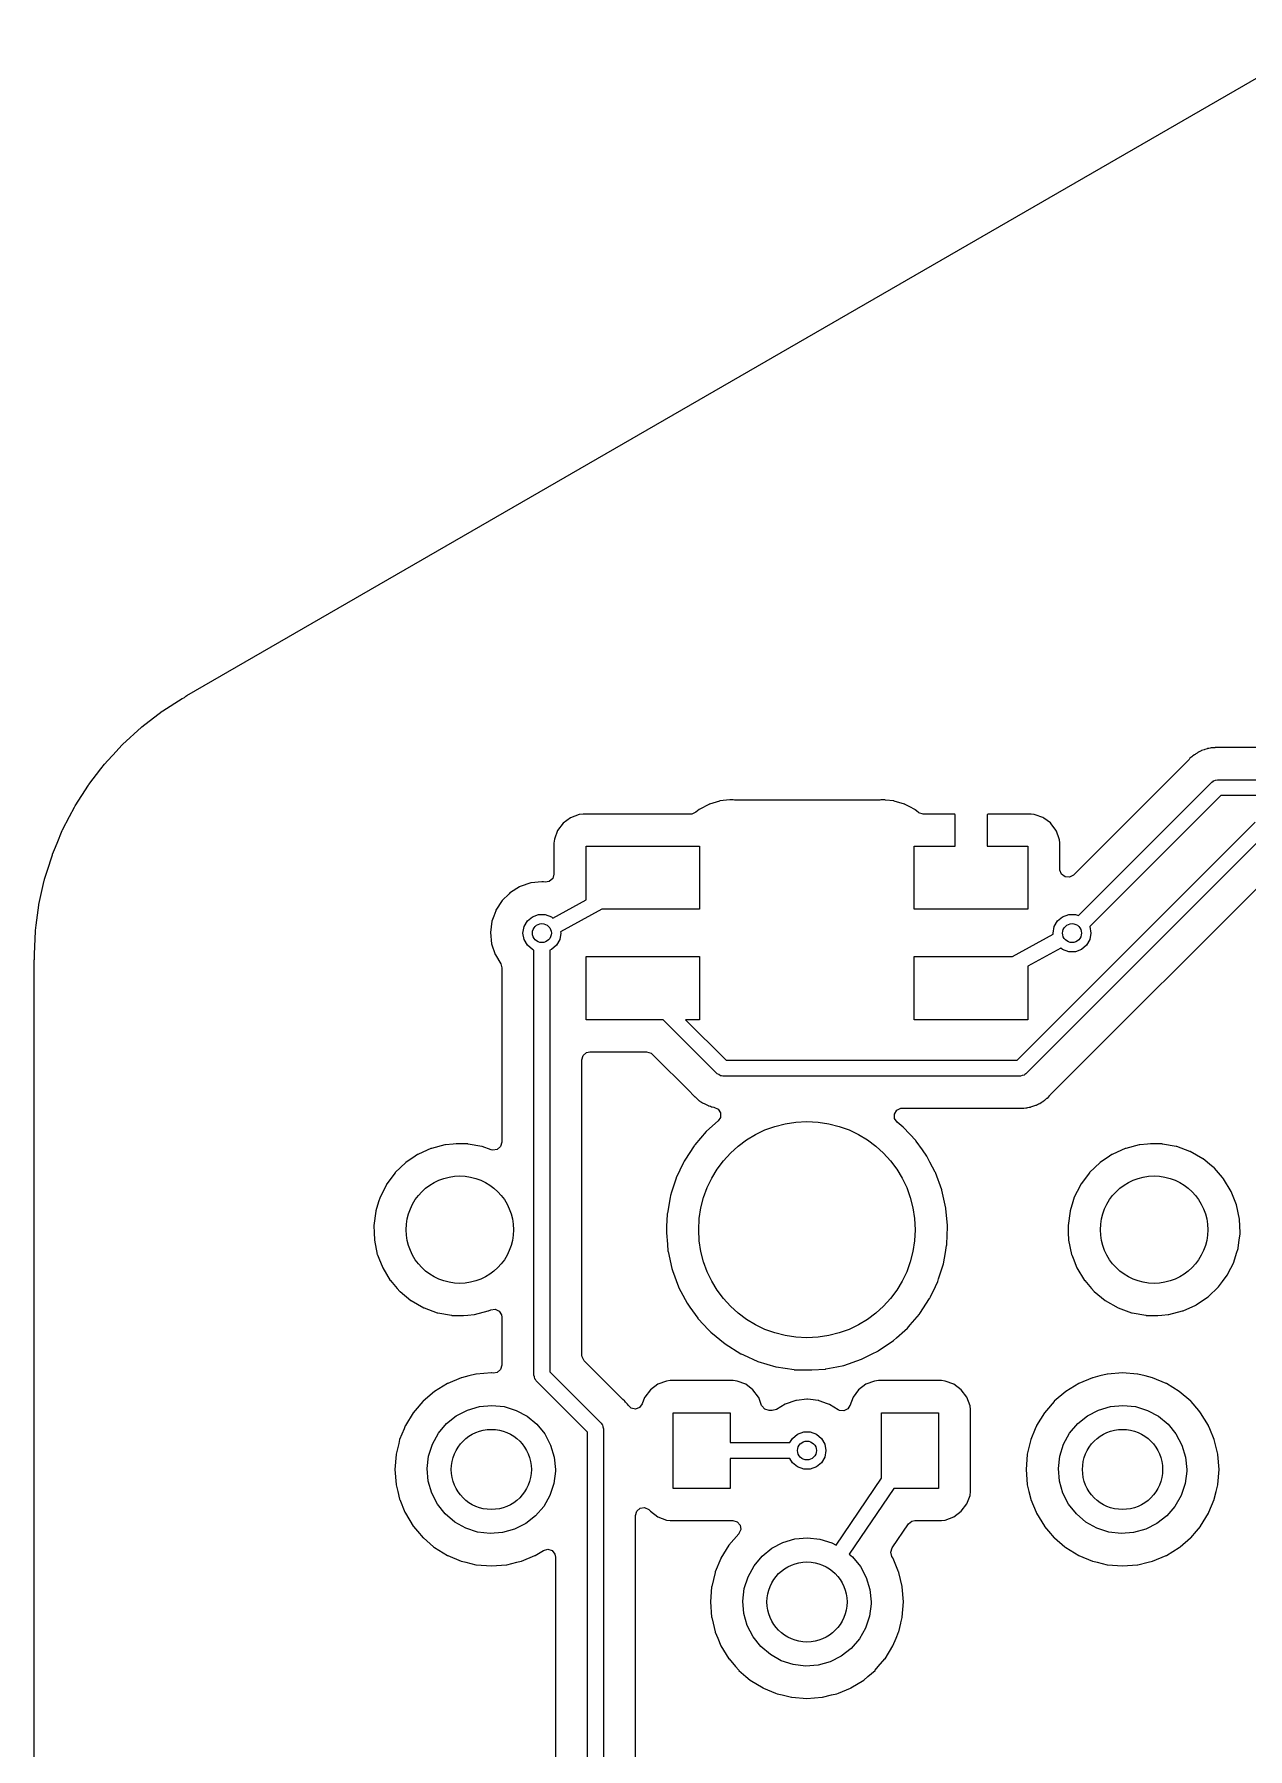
# Model space of a CAD drawing. Extents: x 144 to 253, y -181 to -52.
# Drawn here: x 143.51 to 162.73, y -79.37 to -52.2 of the extents above; entities that cross this region are included whole.
import ezdxf

# ---------------------------------------------------------------- set-up
doc = ezdxf.new("R2010")
doc.units = 0
doc.layers.add('BLACK', color=7, linetype='CONTINUOUS')

msp = doc.modelspace()

# ---------------------------------------------------------------- linework, layer by layer
at = {"layer": 'BLACK', "linetype": 'CONTINUOUS'}
for p, q in [((145.925, -62.6765), (164.076, -52.1966)), ((145.543, -62.9175), (145.852, -62.7206)), ((145.852, -62.7206), (145.875, -62.7094)), ((145.875, -62.7093), (145.886, -62.7049)), ((145.875, -62.7094), (145.875, -62.7093)), ((145.886, -62.7049), (145.911, -62.6855)), ((145.911, -62.6855), (145.925, -62.6765)), ((145.213, -63.17), (145.534, -62.9238)), ((145.534, -62.9238), (145.543, -62.9175)), ((144.907, -63.4503), (145.205, -63.1771)), ((145.205, -63.1771), (145.213, -63.17)), ((144.752, -63.6184), (144.899, -63.4581)), ((144.899, -63.4581), (144.907, -63.4503)), ((161.955, -63.5725), (161.947, -63.5754)), ((161.966, -63.568), (161.955, -63.5725)), ((161.955, -63.5725), (161.955, -63.5725)), ((161.984, -63.5593), (161.966, -63.568)), ((161.995, -63.553), (161.984, -63.5593)), ((162.001, -63.549), (161.995, -63.553)), ((161.995, -63.553), (161.995, -63.553)), ((162.044, -63.5366), (162.001, -63.549)), ((162.055, -63.5328), (162.044, -63.5366)), ((162.089, -63.5194), (162.055, -63.5328)), ((162.096, -63.5165), (162.089, -63.5194)), ((162.089, -63.5194), (162.089, -63.5194)), ((162.109, -63.5149), (162.096, -63.5165)), ((162.116, -63.514), (162.109, -63.5149)), ((162.136, -63.51), (162.116, -63.514)), ((162.137, -63.5095), (162.136, -63.51)), ((162.155, -63.5043), (162.137, -63.5095)), ((162.163, -63.5041), (162.155, -63.5043)), ((162.167, -63.5039), (162.163, -63.5041)), ((162.199, -63.5029), (162.167, -63.5039)), ((162.211, -63.502), (162.199, -63.5029)), ((162.215, -63.5015), (162.211, -63.502)), ((162.211, -63.502), (162.211, -63.502)), ((162.211, -63.502), (162.211, -63.502)), ((162.243, -63.5015), (162.215, -63.5015)), ((162.247, -63.5014), (162.243, -63.5015)), ((162.307, -63.4995), (162.247, -63.5014)), ((162.315, -63.4993), (162.307, -63.4995)), ((162.307, -63.4995), (162.307, -63.4995)), ((162.323, -63.501), (162.315, -63.4993)), ((162.334, -63.5015), (162.323, -63.501)), ((178.167, -63.5015), (162.334, -63.5015)), ((144.373, -64.0855), (144.564, -63.836)), ((144.564, -63.836), (144.619, -63.7647)), ((144.619, -63.7647), (144.626, -63.7563)), ((144.626, -63.7563), (144.67, -63.7079)), ((144.67, -63.7079), (144.752, -63.6184)), ((161.782, -63.7124), (159.973, -65.521)), ((161.79, -63.7036), (161.782, -63.7124)), ((161.803, -63.6876), (161.79, -63.7036)), ((161.818, -63.6695), (161.803, -63.6876)), ((161.834, -63.6576), (161.818, -63.6695)), ((161.849, -63.6448), (161.834, -63.6576)), ((161.864, -63.6305), (161.849, -63.6448)), ((161.89, -63.6146), (161.864, -63.6305)), ((161.902, -63.6079), (161.89, -63.6146)), ((161.912, -63.6014), (161.902, -63.6079)), ((161.93, -63.5881), (161.912, -63.6014)), ((161.947, -63.5754), (161.93, -63.5881)), ((144.158, -64.4214), (144.366, -64.0945)), ((144.366, -64.0945), (144.373, -64.0855)), ((160.051, -66.1623), (162.167, -64.0466)), ((162.167, -64.0466), (162.184, -64.0333)), ((162.184, -64.0333), (162.187, -64.0298)), ((162.187, -64.0298), (162.19, -64.029)), ((162.19, -64.029), (162.195, -64.0251)), ((162.195, -64.0251), (162.225, -64.0187)), ((162.225, -64.0187), (162.255, -64.01)), ((162.255, -64.01), (178.203, -64.01)), ((154.366, -64.3469), (154.207, -64.3953)), ((154.372, -64.3451), (154.366, -64.3469)), ((154.366, -64.3469), (154.366, -64.3469)), ((154.529, -64.3297), (154.372, -64.3451)), ((154.534, -64.329), (154.529, -64.3297)), ((154.55, -64.3268), (154.534, -64.329)), ((154.555, -64.3268), (154.55, -64.3268)), ((154.556, -64.3269), (154.555, -64.3268)), ((154.555, -64.3268), (154.555, -64.3268)), ((154.563, -64.3269), (154.556, -64.3269)), ((154.579, -64.3297), (154.563, -64.3269)), ((154.582, -64.3303), (154.579, -64.3297)), ((154.603, -64.332), (154.582, -64.3303)), ((156.905, -64.332), (154.603, -64.332)), ((156.922, -64.3307), (156.905, -64.332)), ((156.926, -64.3303), (156.922, -64.3307)), ((156.95, -64.3268), (156.926, -64.3303)), ((156.955, -64.3268), (156.95, -64.3268)), ((156.956, -64.3269), (156.955, -64.3268)), ((156.955, -64.3268), (156.955, -64.3268)), ((156.963, -64.3269), (156.956, -64.3269)), ((156.986, -64.3308), (156.963, -64.3269)), ((156.994, -64.332), (156.986, -64.3308)), ((157.128, -64.3451), (156.994, -64.332)), ((157.134, -64.3469), (157.128, -64.3451)), ((157.293, -64.3953), (157.134, -64.3469)), ((157.134, -64.3469), (157.134, -64.3469)), ((162.307, -64.26), (160.231, -66.3358)), ((178.151, -64.26), (162.307, -64.26)), ((143.957, -64.8039), (144.066, -64.5931)), ((144.066, -64.5931), (144.143, -64.4451)), ((144.143, -64.4451), (144.149, -64.4356)), ((144.149, -64.4356), (144.158, -64.4214)), ((152.003, -64.6118), (151.887, -64.6991)), ((152.14, -64.5606), (152.003, -64.6118)), ((152.202, -64.5539), (152.14, -64.5606)), ((153.91, -64.5539), (152.202, -64.5539)), ((153.924, -64.553), (153.91, -64.5539)), ((153.99, -64.5253), (153.924, -64.553)), ((154.043, -64.4814), (153.99, -64.5253)), ((154.055, -64.4749), (154.043, -64.4814)), ((154.195, -64.4), (154.055, -64.4749)), ((154.201, -64.3971), (154.195, -64.4)), ((154.195, -64.4), (154.195, -64.4)), ((154.207, -64.3953), (154.201, -64.3971)), ((154.207, -64.3953), (154.207, -64.3953)), ((157.299, -64.3971), (157.293, -64.3953)), ((157.293, -64.3953), (157.293, -64.3953)), ((157.305, -64.4), (157.299, -64.3971)), ((157.38, -64.4403), (157.305, -64.4)), ((157.305, -64.4), (157.305, -64.4)), ((157.457, -64.4814), (157.38, -64.4403)), ((157.462, -64.4853), (157.457, -64.4814)), ((157.511, -64.5258), (157.462, -64.4853)), ((157.523, -64.5344), (157.511, -64.5258)), ((157.591, -64.5544), (157.523, -64.5344)), ((158.082, -64.5544), (157.591, -64.5544)), ((158.09, -64.5561), (158.082, -64.5544)), ((158.092, -64.5573), (158.09, -64.5561)), ((158.096, -64.5725), (158.092, -64.5573)), ((158.096, -65.0624), (158.096, -64.5725)), ((158.606, -64.5603), (158.604, -64.5679)), ((158.604, -64.5679), (158.604, -65.0624)), ((158.607, -64.5589), (158.606, -64.5603)), ((158.622, -64.5544), (158.607, -64.5589)), ((159.295, -64.5544), (158.622, -64.5544)), ((159.301, -64.5548), (159.295, -64.5544)), ((159.352, -64.5603), (159.301, -64.5548)), ((159.368, -64.5639), (159.352, -64.5603)), ((159.488, -64.6091), (159.368, -64.5639)), ((159.504, -64.6176), (159.488, -64.6091)), ((159.606, -64.6941), (159.504, -64.6176)), ((143.868, -65.0175), (143.952, -64.8138)), ((143.952, -64.8138), (143.957, -64.8039)), ((151.799, -64.8157), (151.748, -64.9521)), ((151.887, -64.6991), (151.799, -64.8157)), ((159.08, -68.455), (162.853, -64.6816)), ((162.993, -64.895), (159.22, -68.6684)), ((159.618, -64.7067), (159.606, -64.6941)), ((159.695, -64.8087), (159.618, -64.7067)), ((159.703, -64.8243), (159.695, -64.8087)), ((159.748, -64.9448), (159.703, -64.8243)), ((143.711, -65.4587), (143.794, -65.1978)), ((143.794, -65.1978), (143.797, -65.1875)), ((143.797, -65.1875), (143.826, -65.117)), ((143.826, -65.117), (143.868, -65.0175)), ((151.748, -64.9521), (151.742, -65.0143)), ((151.742, -65.0143), (151.742, -65.5066)), ((152.25, -65.9135), (152.25, -65.0624)), ((152.25, -65.0624), (154.05, -65.0624)), ((154.05, -65.0624), (154.05, -66.0624)), ((157.45, -66.0624), (157.45, -65.0624)), ((157.45, -65.0624), (158.096, -65.0624)), ((158.604, -65.0624), (159.25, -65.0624)), ((159.25, -65.0624), (159.25, -66.0624)), ((159.752, -64.96), (159.748, -64.9448)), ((159.758, -65.0109), (159.752, -64.96)), ((159.758, -65.0177), (159.758, -65.0109)), ((159.758, -65.4319), (159.758, -65.0177)), ((143.672, -65.5835), (143.711, -65.4587)), ((159.605, -69.0026), (163.167, -65.4404)), ((159.758, -65.4409), (159.758, -65.4319)), ((159.783, -65.5074), (159.758, -65.4409)), ((143.582, -65.9879), (143.667, -65.6047)), ((143.667, -65.6047), (143.669, -65.5941)), ((143.669, -65.5941), (143.672, -65.5835)), ((151.198, -65.7075), (151.055, -65.7952)), ((151.204, -65.7038), (151.198, -65.7075)), ((151.375, -65.6454), (151.204, -65.7038)), ((151.382, -65.6446), (151.375, -65.6454)), ((151.549, -65.6271), (151.382, -65.6446)), ((151.382, -65.6446), (151.382, -65.6446)), ((151.556, -65.6264), (151.549, -65.6271)), ((151.549, -65.6271), (151.549, -65.6271)), ((151.578, -65.629), (151.556, -65.6264)), ((151.601, -65.6318), (151.578, -65.629)), ((151.668, -65.6213), (151.601, -65.6318)), ((151.721, -65.5748), (151.668, -65.6213)), ((151.742, -65.5066), (151.721, -65.5748)), ((159.84, -65.55), (159.783, -65.5074)), ((159.911, -65.555), (159.84, -65.55)), ((159.973, -65.521), (159.911, -65.555)), ((143.538, -66.3126), (143.58, -65.9998)), ((143.58, -65.9998), (143.582, -65.989)), ((143.582, -65.989), (143.582, -65.9879)), ((150.919, -65.9258), (150.821, -66.0782)), ((151.031, -65.8164), (150.919, -65.9258)), ((151.044, -65.8038), (151.031, -65.8164)), ((151.049, -65.7989), (151.044, -65.8038)), ((151.044, -65.8038), (151.044, -65.8038)), ((151.055, -65.7952), (151.049, -65.7989)), ((151.055, -65.7952), (151.055, -65.7952)), ((151.725, -66.2013), (152.25, -65.9135)), ((150.759, -66.2487), (150.736, -66.4286)), ((150.787, -66.1713), (150.759, -66.2487)), ((150.819, -66.0849), (150.787, -66.1713)), ((150.821, -66.0782), (150.819, -66.0849)), ((150.819, -66.0849), (150.819, -66.0849)), ((151.268, -66.3374), (151.32, -66.2472)), ((151.32, -66.2472), (151.4, -66.1802)), ((151.4, -66.1802), (151.498, -66.1446)), ((151.498, -66.1446), (151.602, -66.1446)), ((151.602, -66.1446), (151.7, -66.1802)), ((151.7, -66.1802), (151.725, -66.2013)), ((152.498, -66.0624), (151.846, -66.42)), ((154.05, -66.0624), (152.498, -66.0624)), ((159.25, -66.0624), (157.45, -66.0624)), ((159.668, -66.3374), (159.72, -66.2472)), ((159.72, -66.2472), (159.8, -66.1802)), ((159.8, -66.1802), (159.898, -66.1446)), ((159.898, -66.1446), (160.002, -66.1446)), ((160.002, -66.1446), (160.051, -66.1623)), ((143.51, -66.7746), (143.526, -66.4117)), ((143.526, -66.4117), (143.527, -66.4008)), ((143.527, -66.4008), (143.538, -66.3126)), ((150.736, -66.4286), (150.754, -66.6092)), ((151.25, -66.44), (151.268, -66.3374)), ((151.268, -66.5426), (151.25, -66.44)), ((151.32, -66.6328), (151.268, -66.5426)), ((151.832, -66.5426), (151.78, -66.6328)), ((151.85, -66.44), (151.832, -66.5426)), ((151.846, -66.42), (151.85, -66.44)), ((159.006, -66.8124), (159.653, -66.4593)), ((159.65, -66.44), (159.668, -66.3374)), ((159.653, -66.4593), (159.65, -66.44)), ((160.232, -66.5426), (160.18, -66.6328)), ((160.231, -66.3358), (160.232, -66.3374)), ((160.232, -66.3374), (160.25, -66.44)), ((160.25, -66.44), (160.232, -66.5426)), ((143.51, -66.7852), (143.51, -66.7746)), ((143.511, -66.8071), (143.51, -66.7852)), ((143.513, -66.8275), (143.511, -66.8071)), ((143.512, -66.8364), (143.513, -66.8275)), ((150.754, -66.6092), (150.811, -66.7813)), ((150.811, -66.7813), (150.815, -66.7873)), ((150.815, -66.7873), (150.815, -66.7873)), ((150.815, -66.7873), (150.898, -66.9247)), ((151.4, -66.6998), (151.32, -66.6328)), ((151.425, -66.7089), (151.4, -66.6998)), ((151.425, -73.445), (151.425, -66.7089)), ((151.7, -66.6998), (151.675, -66.7089)), ((151.675, -66.7089), (151.675, -73.3932)), ((151.78, -66.6328), (151.7, -66.6998)), ((152.25, -67.8124), (152.25, -66.8124)), ((152.25, -66.8124), (154.05, -66.8124)), ((154.05, -66.8124), (154.05, -67.8124)), ((157.45, -67.8124), (157.45, -66.8124)), ((157.45, -66.8124), (159.006, -66.8124)), ((159.774, -66.6782), (159.25, -66.964)), ((159.8, -66.6998), (159.774, -66.6782)), ((159.898, -66.7354), (159.8, -66.6998)), ((160.002, -66.7354), (159.898, -66.7354)), ((160.1, -66.6998), (160.002, -66.7354)), ((160.18, -66.6328), (160.1, -66.6998)), ((143.508, -66.8706), (143.51, -66.8512)), ((143.508, -112.657), (143.508, -66.8706)), ((143.51, -66.8512), (143.512, -66.8364)), ((143.512, -66.8364), (143.512, -66.8364)), ((150.898, -66.9247), (150.916, -66.99)), ((150.916, -66.99), (150.916, -69.7559)), ((159.25, -66.964), (159.25, -67.8124)), ((153.473, -67.8124), (152.25, -67.8124)), ((154.329, -68.6684), (153.473, -67.8124)), ((154.05, -67.8124), (153.827, -67.8124)), ((153.827, -67.8124), (154.469, -68.455)), ((159.25, -67.8124), (157.45, -67.8124)), ((152.183, -68.4469), (152.204, -68.3788)), ((152.183, -73.1304), (152.183, -68.4469)), ((152.204, -68.3788), (152.257, -68.3323)), ((152.257, -68.3323), (152.309, -68.3209)), ((152.309, -68.3209), (153.21, -68.3209)), ((153.21, -68.3209), (153.279, -68.3409)), ((153.279, -68.3409), (153.3, -68.3578)), ((153.3, -68.3578), (153.914, -68.9722)), ((154.469, -68.455), (159.08, -68.455)), ((154.356, -68.6831), (154.329, -68.6684)), ((154.382, -68.6999), (154.356, -68.6831)), ((154.389, -68.7008), (154.382, -68.6999)), ((154.391, -68.7021), (154.389, -68.7008)), ((154.396, -68.7018), (154.391, -68.7021)), ((154.418, -68.705), (154.396, -68.7018)), ((159.131, -68.705), (154.418, -68.705)), ((159.161, -68.6963), (159.131, -68.705)), ((159.191, -68.6899), (159.161, -68.6963)), ((159.196, -68.686), (159.191, -68.6899)), ((159.199, -68.6852), (159.196, -68.686)), ((159.202, -68.6817), (159.199, -68.6852)), ((159.22, -68.6684), (159.202, -68.6817)), ((153.914, -68.9722), (153.921, -68.9805)), ((153.921, -68.9805), (153.926, -68.987)), ((153.926, -68.987), (153.931, -68.9924)), ((153.931, -68.9924), (153.975, -69.0337)), ((159.597, -69.0114), (159.605, -69.0026)), ((153.975, -69.0337), (153.978, -69.0364)), ((153.978, -69.0364), (153.998, -69.0561)), ((153.998, -69.0561), (154.001, -69.0586)), ((154.001, -69.0586), (154.01, -69.0663)), ((154.01, -69.0663), (154.042, -69.0966)), ((154.042, -69.0966), (154.049, -69.1004)), ((154.049, -69.1004), (154.06, -69.1063)), ((154.06, -69.1063), (154.077, -69.1172)), ((154.077, -69.1172), (154.093, -69.1296)), ((154.093, -69.1296), (154.133, -69.1472)), ((154.133, -69.1472), (154.144, -69.1524)), ((154.144, -69.1524), (154.183, -69.1737)), ((154.183, -69.1737), (154.19, -69.1757)), ((154.19, -69.1757), (154.19, -69.1757)), ((154.19, -69.1757), (154.202, -69.1787)), ((154.202, -69.1787), (154.221, -69.1851)), ((154.221, -69.1851), (154.239, -69.1932)), ((154.239, -69.1932), (154.247, -69.1944)), ((154.247, -69.1944), (154.247, -69.1944)), ((154.247, -69.1944), (154.277, -69.1991)), ((154.277, -69.1991), (154.341, -69.2295)), ((154.341, -69.2295), (154.379, -69.2898)), ((157.137, -69.3072), (157.174, -69.2465)), ((157.174, -69.2465), (157.238, -69.2153)), ((157.238, -69.2153), (157.259, -69.2135)), ((157.259, -69.2135), (159.053, -69.2135)), ((159.053, -69.2135), (159.064, -69.214)), ((159.064, -69.214), (159.071, -69.2157)), ((159.071, -69.2157), (159.079, -69.2155)), ((159.079, -69.2155), (159.139, -69.2136)), ((159.079, -69.2155), (159.079, -69.2155)), ((159.139, -69.2136), (159.143, -69.2135)), ((159.143, -69.2135), (159.171, -69.2135)), ((159.171, -69.2135), (159.175, -69.213)), ((159.175, -69.213), (159.187, -69.2121)), ((159.175, -69.213), (159.175, -69.213)), ((159.187, -69.2121), (159.219, -69.211)), ((159.219, -69.211), (159.223, -69.2109)), ((159.223, -69.2109), (159.231, -69.2107)), ((159.231, -69.2107), (159.251, -69.205)), ((159.251, -69.205), (159.27, -69.201)), ((159.27, -69.201), (159.282, -69.1995)), ((159.282, -69.1995), (159.29, -69.1985)), ((159.282, -69.1995), (159.282, -69.1995)), ((159.29, -69.1985), (159.298, -69.1956)), ((159.298, -69.1956), (159.331, -69.1822)), ((159.298, -69.1956), (159.298, -69.1956)), ((159.331, -69.1822), (159.343, -69.1784)), ((159.343, -69.1784), (159.377, -69.1682)), ((159.377, -69.1682), (159.385, -69.166)), ((159.377, -69.1682), (159.377, -69.1682)), ((159.385, -69.166), (159.392, -69.162)), ((159.392, -69.162), (159.402, -69.1557)), ((159.392, -69.162), (159.392, -69.162)), ((159.402, -69.1557), (159.42, -69.147)), ((159.42, -69.147), (159.439, -69.1396)), ((159.439, -69.1396), (159.459, -69.1248)), ((159.459, -69.1248), (159.475, -69.1136)), ((159.475, -69.1136), (159.485, -69.107)), ((159.485, -69.107), (159.516, -69.0886)), ((159.516, -69.0886), (159.523, -69.0845)), ((159.516, -69.0886), (159.516, -69.0886)), ((159.523, -69.0845), (159.537, -69.0702)), ((159.537, -69.0702), (159.552, -69.0574)), ((159.552, -69.0574), (159.558, -69.0535)), ((159.558, -69.0535), (159.569, -69.0455)), ((159.569, -69.0455), (159.597, -69.0114)), ((154.341, -69.4175), (154.158, -69.5812)), ((154.378, -69.3608), (154.341, -69.4175)), ((154.379, -69.2898), (154.378, -69.3608)), ((157.139, -69.3782), (157.137, -69.3072)), ((157.179, -69.4369), (157.139, -69.3782)), ((157.275, -69.5159), (157.179, -69.4369)), ((157.278, -69.5189), (157.275, -69.5159)), ((157.474, -69.7288), (157.278, -69.5189)), ((150.015, -69.7965), (149.802, -69.8518)), ((150.02, -69.7952), (150.015, -69.7965)), ((150.015, -69.7965), (150.015, -69.7965)), ((150.025, -69.7947), (150.02, -69.7952)), ((150.144, -69.7847), (150.025, -69.7947)), ((150.025, -69.7947), (150.025, -69.7947)), ((150.192, -69.7806), (150.144, -69.7847)), ((150.354, -69.7806), (150.192, -69.7806)), ((150.356, -69.7807), (150.354, -69.7806)), ((150.361, -69.7809), (150.356, -69.7807)), ((150.356, -69.7807), (150.356, -69.7807)), ((150.378, -69.7817), (150.361, -69.7809)), ((150.382, -69.7825), (150.378, -69.7817)), ((150.6, -69.8218), (150.382, -69.7825)), ((150.382, -69.7825), (150.382, -69.7825)), ((150.605, -69.8228), (150.6, -69.8218)), ((150.6, -69.8218), (150.6, -69.8218)), ((150.748, -69.8744), (150.605, -69.8228)), ((150.916, -69.7559), (150.896, -69.8241)), ((153.964, -69.8089), (153.816, -70.0369)), ((153.966, -69.8054), (153.964, -69.8089)), ((153.964, -69.8089), (153.964, -69.8089)), ((153.974, -69.7965), (153.966, -69.8054)), ((154.155, -69.5843), (153.974, -69.7965)), ((154.158, -69.5812), (154.155, -69.5843)), ((154.155, -69.5843), (154.155, -69.5843)), ((157.477, -69.7319), (157.474, -69.7288)), ((157.474, -69.7288), (157.474, -69.7288)), ((157.479, -69.7353), (157.477, -69.7319)), ((157.578, -69.8744), (157.479, -69.7353)), ((157.479, -69.7353), (157.479, -69.7353)), ((161.015, -69.7965), (160.802, -69.8518)), ((161.02, -69.7952), (161.015, -69.7965)), ((161.015, -69.7965), (161.015, -69.7965)), ((161.025, -69.7947), (161.02, -69.7952)), ((161.144, -69.7847), (161.025, -69.7947)), ((161.025, -69.7947), (161.025, -69.7947)), ((161.192, -69.7806), (161.144, -69.7847)), ((161.354, -69.7806), (161.192, -69.7806)), ((161.356, -69.7807), (161.354, -69.7806)), ((161.361, -69.7809), (161.356, -69.7807)), ((161.356, -69.7807), (161.356, -69.7807)), ((161.378, -69.7817), (161.361, -69.7809)), ((161.382, -69.7825), (161.378, -69.7817)), ((161.6, -69.8218), (161.382, -69.7825)), ((161.382, -69.7825), (161.382, -69.7825)), ((161.605, -69.8228), (161.6, -69.8218)), ((161.6, -69.8218), (161.6, -69.8218)), ((161.61, -69.8246), (161.605, -69.8228)), ((149.395, -70.0767), (149.228, -70.236)), ((149.544, -69.9763), (149.395, -70.0767)), ((149.582, -69.9509), (149.544, -69.9763)), ((149.586, -69.9479), (149.582, -69.9509)), ((149.582, -69.9509), (149.582, -69.9509)), ((149.596, -69.9438), (149.586, -69.9479)), ((149.792, -69.8553), (149.596, -69.9438)), ((149.797, -69.8531), (149.792, -69.8553)), ((149.792, -69.8553), (149.792, -69.8553)), ((149.802, -69.8518), (149.797, -69.8531)), ((149.802, -69.8518), (149.802, -69.8518)), ((150.773, -69.8807), (150.748, -69.8744)), ((150.843, -69.8705), (150.773, -69.8807)), ((150.896, -69.8241), (150.843, -69.8705)), ((153.795, -70.0743), (153.678, -70.3198)), ((153.803, -70.0568), (153.795, -70.0743)), ((153.805, -70.0531), (153.803, -70.0568)), ((153.803, -70.0568), (153.803, -70.0568)), ((153.816, -70.0369), (153.805, -70.0531)), ((157.648, -69.9726), (157.578, -69.8744)), ((157.699, -70.0698), (157.648, -69.9726)), ((157.782, -70.2273), (157.699, -70.0698)), ((160.395, -70.0767), (160.228, -70.236)), ((160.544, -69.9763), (160.395, -70.0767)), ((160.582, -69.9509), (160.544, -69.9763)), ((160.586, -69.9479), (160.582, -69.9509)), ((160.582, -69.9509), (160.582, -69.9509)), ((160.596, -69.9438), (160.586, -69.9479)), ((160.792, -69.8553), (160.596, -69.9438)), ((160.797, -69.8531), (160.792, -69.8553)), ((160.792, -69.8553), (160.792, -69.8553)), ((160.802, -69.8518), (160.797, -69.8531)), ((160.802, -69.8518), (160.802, -69.8518)), ((161.817, -69.8997), (161.61, -69.8246)), ((161.61, -69.8246), (161.61, -69.8246)), ((161.822, -69.9015), (161.817, -69.8997)), ((161.817, -69.8997), (161.817, -69.8997)), ((162.023, -70.0156), (161.822, -69.9015)), ((162.027, -70.019), (162.023, -70.0156)), ((162.159, -70.1274), (162.027, -70.019)), ((162.027, -70.019), (162.027, -70.019)), ((149.225, -70.2403), (149.094, -70.4159)), ((149.228, -70.236), (149.225, -70.2403)), ((153.677, -70.3238), (153.605, -70.5475)), ((153.678, -70.3198), (153.677, -70.3238)), ((153.677, -70.3238), (153.677, -70.3238)), ((157.785, -70.2338), (157.782, -70.2273)), ((157.887, -70.5109), (157.785, -70.2338)), ((160.225, -70.2403), (160.094, -70.4159)), ((160.228, -70.236), (160.225, -70.2403)), ((162.201, -70.1619), (162.159, -70.1274)), ((162.205, -70.1659), (162.201, -70.1619)), ((162.333, -70.3135), (162.205, -70.1659)), ((162.205, -70.1659), (162.205, -70.1659)), ((162.352, -70.3362), (162.333, -70.3135)), ((162.472, -70.5334), (162.352, -70.3362)), ((148.986, -70.6267), (148.964, -70.6983)), ((149.033, -70.5334), (148.986, -70.6267)), ((149.088, -70.4258), (149.033, -70.5334)), ((149.09, -70.4211), (149.088, -70.4258)), ((149.094, -70.4159), (149.09, -70.4211)), ((153.583, -70.6318), (153.538, -70.8803)), ((153.588, -70.601), (153.583, -70.6318)), ((153.605, -70.5475), (153.588, -70.601)), ((157.888, -70.515), (157.887, -70.5109)), ((157.941, -70.7532), (157.888, -70.515)), ((157.888, -70.515), (157.888, -70.515)), ((159.986, -70.6267), (159.964, -70.6983)), ((160.033, -70.5334), (159.986, -70.6267)), ((160.088, -70.4258), (160.033, -70.5334)), ((160.09, -70.4211), (160.088, -70.4258)), ((160.094, -70.4159), (160.09, -70.4211)), ((162.557, -70.748), (162.472, -70.5334)), ((148.918, -70.847), (148.887, -71.0757)), ((148.919, -70.8419), (148.918, -70.847)), ((148.964, -70.6983), (148.919, -70.8419)), ((148.919, -70.8419), (148.919, -70.8419)), ((153.536, -70.8958), (153.527, -71.0891)), ((153.538, -70.8803), (153.536, -70.8916)), ((153.536, -70.8916), (153.536, -70.8958)), ((153.536, -70.8958), (153.536, -70.8958)), ((157.952, -70.7992), (157.941, -70.7532)), ((157.952, -70.8033), (157.952, -70.7992)), ((157.976, -71.0757), (157.952, -70.8033)), ((159.918, -70.847), (159.887, -71.0757)), ((159.919, -70.8419), (159.918, -70.847)), ((159.964, -70.6983), (159.919, -70.8419)), ((159.919, -70.8419), (159.919, -70.8419)), ((162.604, -70.9737), (162.557, -70.748)), ((148.887, -71.0757), (148.887, -71.0811)), ((148.887, -71.0811), (148.887, -71.0811)), ((148.887, -71.0811), (148.891, -71.1867)), ((153.527, -71.0891), (153.523, -71.1867)), ((157.965, -71.3676), (157.977, -71.0975)), ((157.977, -71.0933), (157.976, -71.0757)), ((157.977, -71.0975), (157.977, -71.0933)), ((157.977, -71.0975), (157.977, -71.0975)), ((159.887, -71.0757), (159.887, -71.0811)), ((159.887, -71.0811), (159.891, -71.1867)), ((159.887, -71.0811), (159.887, -71.0811)), ((162.604, -70.9791), (162.604, -70.9737)), ((162.612, -71.1825), (162.604, -70.9791)), ((148.891, -71.1867), (148.896, -71.3063)), ((148.896, -71.3063), (148.943, -71.532)), ((153.523, -71.1867), (153.523, -71.1908)), ((153.523, -71.1908), (153.523, -71.1908)), ((153.523, -71.1908), (153.538, -71.3676)), ((153.538, -71.3676), (153.548, -71.4808)), ((157.943, -71.5035), (157.963, -71.3925)), ((157.963, -71.3925), (157.964, -71.3884)), ((157.963, -71.3925), (157.963, -71.3925)), ((157.964, -71.3884), (157.965, -71.3676)), ((159.891, -71.1867), (159.896, -71.3063)), ((159.896, -71.3063), (159.943, -71.532)), ((162.557, -71.5149), (162.581, -71.4381)), ((162.581, -71.4381), (162.582, -71.433)), ((162.581, -71.4381), (162.581, -71.4381)), ((162.582, -71.433), (162.6, -71.3)), ((162.6, -71.3), (162.612, -71.2096)), ((162.613, -71.2043), (162.612, -71.1825)), ((162.612, -71.2095), (162.613, -71.2043)), ((162.612, -71.2096), (162.612, -71.2095)), ((148.943, -71.532), (148.945, -71.537)), ((148.945, -71.537), (148.945, -71.537)), ((148.945, -71.537), (148.967, -71.592)), ((148.967, -71.592), (149.028, -71.7466)), ((153.548, -71.4808), (153.549, -71.4849)), ((153.549, -71.4849), (153.549, -71.4849)), ((153.549, -71.4849), (153.61, -71.7569)), ((157.835, -71.9175), (157.911, -71.683)), ((157.911, -71.683), (157.912, -71.679)), ((157.911, -71.683), (157.911, -71.683)), ((157.912, -71.679), (157.943, -71.5035)), ((159.943, -71.532), (159.945, -71.537)), ((159.945, -71.537), (159.945, -71.537)), ((159.945, -71.537), (159.967, -71.592)), ((159.967, -71.592), (160.028, -71.7466)), ((162.464, -71.7512), (162.512, -71.658)), ((162.512, -71.658), (162.514, -71.6533)), ((162.512, -71.658), (162.512, -71.658)), ((162.514, -71.6533), (162.557, -71.5149)), ((149.028, -71.7466), (149.148, -71.9438)), ((149.148, -71.9438), (149.151, -71.9479)), ((149.151, -71.9479), (149.259, -72.0717)), ((153.61, -71.7569), (153.613, -71.769)), ((153.613, -71.769), (153.614, -71.773)), ((153.614, -71.773), (153.614, -71.773)), ((153.614, -71.773), (153.62, -71.7895)), ((153.62, -71.7895), (153.715, -72.0462)), ((157.784, -72.0397), (157.822, -71.9602)), ((157.822, -71.9602), (157.835, -71.9175)), ((160.028, -71.7466), (160.148, -71.9438)), ((160.148, -71.9438), (160.151, -71.9479)), ((160.151, -71.9479), (160.259, -72.0717)), ((162.272, -72.044), (162.334, -71.9602)), ((162.334, -71.9602), (162.406, -71.8632)), ((162.406, -71.8632), (162.41, -71.8589)), ((162.406, -71.8632), (162.406, -71.8632)), ((162.41, -71.8589), (162.464, -71.7512)), ((149.259, -72.0717), (149.299, -72.1181)), ((149.299, -72.1181), (149.303, -72.1215)), ((149.303, -72.1215), (149.473, -72.261)), ((149.473, -72.261), (149.473, -72.261)), ((149.473, -72.261), (149.477, -72.2644)), ((149.477, -72.2644), (149.678, -72.3785)), ((153.715, -72.0462), (153.717, -72.0499)), ((153.717, -72.0499), (153.717, -72.0499)), ((153.717, -72.0499), (153.753, -72.1181)), ((153.753, -72.1181), (153.852, -72.3074)), ((157.536, -72.4711), (157.693, -72.2304)), ((157.693, -72.2304), (157.695, -72.2269)), ((157.693, -72.2304), (157.693, -72.2304)), ((157.695, -72.2269), (157.705, -72.2062)), ((157.705, -72.2062), (157.784, -72.0397)), ((160.259, -72.0717), (160.299, -72.1181)), ((160.299, -72.1181), (160.303, -72.1215)), ((160.303, -72.1215), (160.473, -72.261)), ((160.473, -72.261), (160.473, -72.261)), ((160.473, -72.261), (160.477, -72.2644)), ((160.477, -72.2644), (160.678, -72.3785)), ((161.918, -72.3291), (162.033, -72.2518)), ((162.033, -72.2518), (162.105, -72.2033)), ((162.105, -72.2033), (162.272, -72.044)), ((149.678, -72.3785), (149.683, -72.3803)), ((149.683, -72.3803), (149.683, -72.3803)), ((149.683, -72.3803), (149.89, -72.4554)), ((149.89, -72.4554), (149.89, -72.4554)), ((149.89, -72.4554), (149.895, -72.4572)), ((149.895, -72.4572), (149.9, -72.4582)), ((149.9, -72.4582), (149.9, -72.4582)), ((149.9, -72.4582), (150.118, -72.4975)), ((150.118, -72.4975), (150.118, -72.4975)), ((150.118, -72.4975), (150.122, -72.4983)), ((150.122, -72.4983), (150.139, -72.4991)), ((150.139, -72.4991), (150.144, -72.4993)), ((150.144, -72.4993), (150.144, -72.4993)), ((150.144, -72.4993), (150.146, -72.4994)), ((150.146, -72.4994), (150.308, -72.4994)), ((150.308, -72.4994), (150.375, -72.4937)), ((150.375, -72.4937), (150.475, -72.4853)), ((150.475, -72.4853), (150.48, -72.4848)), ((150.475, -72.4853), (150.475, -72.4853)), ((150.48, -72.4848), (150.485, -72.4835)), ((150.485, -72.4835), (150.698, -72.4282)), ((150.485, -72.4835), (150.485, -72.4835)), ((150.698, -72.4282), (150.703, -72.4269)), ((150.698, -72.4282), (150.698, -72.4282)), ((150.703, -72.4269), (150.739, -72.4108)), ((150.739, -72.4108), (150.809, -72.4011)), ((150.809, -72.4011), (150.874, -72.4309)), ((150.874, -72.4309), (150.912, -72.4908)), ((150.912, -72.4908), (150.916, -72.5257)), ((150.916, -72.5257), (150.916, -73.2876)), ((153.852, -72.3074), (153.894, -72.3658)), ((153.894, -72.3658), (154.021, -72.5447)), ((157.385, -72.649), (157.531, -72.4778)), ((157.531, -72.4778), (157.534, -72.4746)), ((157.531, -72.4778), (157.531, -72.4778)), ((157.534, -72.4746), (157.536, -72.4711)), ((157.536, -72.4711), (157.536, -72.4711)), ((160.678, -72.3785), (160.683, -72.3803)), ((160.683, -72.3803), (160.683, -72.3803)), ((160.683, -72.3803), (160.89, -72.4554)), ((160.89, -72.4554), (160.89, -72.4554)), ((160.89, -72.4554), (160.895, -72.4572)), ((160.895, -72.4572), (160.9, -72.4582)), ((160.9, -72.4582), (160.9, -72.4582)), ((160.9, -72.4582), (161.118, -72.4975)), ((161.118, -72.4975), (161.118, -72.4975)), ((161.118, -72.4975), (161.122, -72.4983)), ((161.122, -72.4983), (161.139, -72.4991)), ((161.139, -72.4991), (161.144, -72.4993)), ((161.144, -72.4993), (161.144, -72.4993)), ((161.144, -72.4993), (161.146, -72.4994)), ((161.146, -72.4994), (161.308, -72.4994)), ((161.308, -72.4994), (161.375, -72.4937)), ((161.375, -72.4937), (161.475, -72.4853)), ((161.475, -72.4853), (161.48, -72.4848)), ((161.475, -72.4853), (161.475, -72.4853)), ((161.48, -72.4848), (161.485, -72.4835)), ((161.485, -72.4835), (161.698, -72.4282)), ((161.485, -72.4835), (161.485, -72.4835)), ((161.698, -72.4282), (161.703, -72.4269)), ((161.698, -72.4282), (161.698, -72.4282)), ((161.703, -72.4269), (161.708, -72.4247)), ((161.708, -72.4247), (161.909, -72.3343)), ((161.708, -72.4247), (161.708, -72.4247)), ((161.909, -72.3343), (161.914, -72.3321)), ((161.914, -72.3321), (161.918, -72.3291)), ((161.918, -72.3291), (161.918, -72.3291)), ((154.021, -72.5447), (154.021, -72.5447)), ((154.021, -72.5447), (154.023, -72.5481)), ((154.023, -72.5481), (154.026, -72.5512)), ((154.026, -72.5512), (154.026, -72.5512)), ((154.026, -72.5512), (154.189, -72.7256)), ((154.189, -72.7256), (154.225, -72.7641)), ((154.225, -72.7641), (154.453, -72.9516)), ((157.17, -72.8528), (157.3, -72.736)), ((157.3, -72.736), (157.342, -72.6988)), ((157.342, -72.6988), (157.385, -72.649)), ((154.453, -72.9516), (154.704, -73.1072)), ((156.783, -73.1089), (156.874, -73.0635)), ((156.874, -73.0635), (156.877, -73.0617)), ((156.874, -73.0635), (156.874, -73.0635)), ((156.877, -73.0617), (157.122, -72.8957)), ((157.122, -72.8957), (157.17, -72.8528)), ((150.896, -73.3557), (150.843, -73.4022)), ((150.916, -73.2876), (150.896, -73.3557)), ((152.186, -73.1572), (152.183, -73.1304)), ((152.22, -73.2195), (152.186, -73.1572)), ((152.823, -73.8217), (152.22, -73.2195)), ((154.704, -73.1072), (154.708, -73.1089)), ((154.708, -73.1089), (154.708, -73.1089)), ((154.708, -73.1089), (154.742, -73.1242)), ((154.742, -73.1242), (154.973, -73.2282)), ((154.973, -73.2282), (155.256, -73.3126)), ((155.256, -73.3126), (155.261, -73.3133)), ((155.261, -73.3133), (155.261, -73.3133)), ((155.261, -73.3133), (155.545, -73.3583)), ((155.825, -73.363), (156.045, -73.3484)), ((156.045, -73.3484), (156.049, -73.3476)), ((156.049, -73.3476), (156.222, -73.3126)), ((156.049, -73.3476), (156.049, -73.3476)), ((156.222, -73.3126), (156.334, -73.29)), ((156.334, -73.29), (156.613, -73.1939)), ((156.613, -73.1939), (156.783, -73.1089)), ((150.056, -73.5775), (149.851, -73.7028)), ((150.06, -73.5756), (150.056, -73.5775)), ((150.273, -73.4875), (150.06, -73.5756)), ((150.06, -73.5756), (150.06, -73.5756)), ((150.277, -73.4856), (150.273, -73.4875)), ((150.273, -73.4875), (150.273, -73.4875)), ((150.392, -73.4581), (150.277, -73.4856)), ((150.506, -73.4308), (150.392, -73.4581)), ((150.511, -73.4296), (150.506, -73.4308)), ((150.506, -73.4308), (150.506, -73.4308)), ((150.75, -73.4108), (150.511, -73.4296)), ((150.755, -73.4112), (150.75, -73.4108)), ((150.781, -73.4132), (150.755, -73.4112)), ((150.755, -73.4112), (150.755, -73.4112)), ((150.843, -73.4022), (150.781, -73.4132)), ((151.434, -73.4745), (151.425, -73.445)), ((151.44, -73.5046), (151.434, -73.4745)), ((151.444, -73.5098), (151.44, -73.5046)), ((151.445, -73.5125), (151.444, -73.5098)), ((151.448, -73.5156), (151.445, -73.5125)), ((151.462, -73.5334), (151.448, -73.5156)), ((152.275, -74.3468), (151.462, -73.5334)), ((151.675, -73.3932), (152.488, -74.2066)), ((153.385, -73.5896), (153.269, -73.6769)), ((153.522, -73.5384), (153.385, -73.5896)), ((153.584, -73.5317), (153.522, -73.5384)), ((154.58, -73.5317), (153.584, -73.5317)), ((154.642, -73.5384), (154.58, -73.5317)), ((154.779, -73.5896), (154.642, -73.5384)), ((154.895, -73.6769), (154.779, -73.5896)), ((155.545, -73.3583), (155.545, -73.3583)), ((155.545, -73.3583), (155.548, -73.3588)), ((155.548, -73.3588), (155.573, -73.3599)), ((155.573, -73.3599), (155.639, -73.3629)), ((155.639, -73.3629), (155.639, -73.3629)), ((155.639, -73.3629), (155.64, -73.363)), ((155.64, -73.363), (155.825, -73.363)), ((156.685, -73.5896), (156.569, -73.6769)), ((156.822, -73.5384), (156.685, -73.5896)), ((156.884, -73.5317), (156.822, -73.5384)), ((157.88, -73.5317), (156.884, -73.5317)), ((157.942, -73.5384), (157.88, -73.5317)), ((158.079, -73.5896), (157.942, -73.5384)), ((158.195, -73.6769), (158.079, -73.5896)), ((160.056, -73.5775), (159.851, -73.7028)), ((160.06, -73.5756), (160.056, -73.5775)), ((160.273, -73.4875), (160.06, -73.5756)), ((160.06, -73.5756), (160.06, -73.5756)), ((160.277, -73.4856), (160.273, -73.4875)), ((160.273, -73.4875), (160.273, -73.4875)), ((160.392, -73.4581), (160.277, -73.4856)), ((160.506, -73.4308), (160.392, -73.4581)), ((160.511, -73.4296), (160.506, -73.4308)), ((160.506, -73.4308), (160.506, -73.4308)), ((160.75, -73.4108), (160.511, -73.4296)), ((160.989, -73.4296), (160.75, -73.4108)), ((160.994, -73.4308), (160.989, -73.4296)), ((161.108, -73.4581), (160.994, -73.4308)), ((160.994, -73.4308), (160.994, -73.4308)), ((161.223, -73.4856), (161.108, -73.4581)), ((161.227, -73.4875), (161.223, -73.4856)), ((161.44, -73.5756), (161.227, -73.4875)), ((161.227, -73.4875), (161.227, -73.4875)), ((161.444, -73.5775), (161.44, -73.5756)), ((161.44, -73.5756), (161.44, -73.5756)), ((161.649, -73.7028), (161.444, -73.5775)), ((149.665, -73.8624), (149.543, -74.0059)), ((149.669, -73.8587), (149.665, -73.8624)), ((149.851, -73.7028), (149.669, -73.8587)), ((152.831, -73.8297), (152.823, -73.8217)), ((152.859, -73.8528), (152.831, -73.8297)), ((152.865, -73.8579), (152.859, -73.8528)), ((152.859, -73.8528), (152.859, -73.8528)), ((152.875, -73.8715), (152.865, -73.8579)), ((152.877, -73.8743), (152.875, -73.8715)), ((152.89, -73.8893), (152.877, -73.8743)), ((152.905, -73.9036), (152.89, -73.8893)), ((153.178, -73.8019), (153.141, -73.901)), ((153.181, -73.7935), (153.178, -73.8019)), ((153.269, -73.6769), (153.181, -73.7935)), ((154.983, -73.7935), (154.895, -73.6769)), ((154.986, -73.8019), (154.983, -73.7935)), ((155.032, -73.9249), (154.986, -73.8019)), ((155.575, -73.8454), (155.404, -73.9038)), ((155.582, -73.8446), (155.575, -73.8454)), ((155.749, -73.8271), (155.582, -73.8446)), ((155.582, -73.8446), (155.582, -73.8446)), ((155.756, -73.8264), (155.749, -73.8271)), ((155.749, -73.8271), (155.749, -73.8271)), ((155.806, -73.8324), (155.756, -73.8264)), ((155.929, -73.847), (155.806, -73.8324)), ((155.936, -73.8479), (155.929, -73.847)), ((155.929, -73.847), (155.929, -73.847)), ((155.942, -73.8502), (155.936, -73.8479)), ((156.077, -73.898), (155.942, -73.8502)), ((155.942, -73.8502), (155.942, -73.8502)), ((156.107, -73.9087), (156.077, -73.898)), ((156.481, -73.7935), (156.43, -73.9299)), ((156.569, -73.6769), (156.481, -73.7935)), ((158.283, -73.7935), (158.195, -73.6769)), ((158.334, -73.9299), (158.283, -73.7935)), ((159.665, -73.8624), (159.543, -74.0059)), ((159.669, -73.8587), (159.665, -73.8624)), ((159.851, -73.7028), (159.669, -73.8587)), ((161.831, -73.8587), (161.649, -73.7028)), ((161.835, -73.8624), (161.831, -73.8587)), ((161.957, -74.0059), (161.835, -73.8624)), ((149.513, -74.0412), (149.387, -74.2458)), ((149.543, -74.0059), (149.513, -74.0412)), ((150.039, -74.2141), (150.194, -74.0898)), ((150.194, -74.0898), (150.369, -73.998)), ((150.369, -73.998), (150.56, -73.942)), ((150.56, -73.942), (150.757, -73.924)), ((150.757, -73.924), (150.954, -73.9448)), ((150.954, -73.9448), (151.144, -74.0034)), ((151.144, -74.0034), (151.318, -74.0977)), ((151.318, -74.0977), (151.471, -74.2241)), ((152.915, -73.9209), (152.905, -73.9036)), ((152.963, -73.9673), (152.915, -73.9209)), ((153.032, -73.9825), (152.963, -73.9673)), ((153.099, -73.9578), (153.032, -73.9825)), ((153.141, -73.901), (153.099, -73.9578)), ((153.632, -75.2402), (153.632, -74.0402)), ((153.632, -74.0402), (154.532, -74.0402)), ((154.532, -74.0402), (154.532, -74.5152)), ((155.035, -73.933), (155.032, -73.9249)), ((155.082, -73.9867), (155.035, -73.933)), ((155.15, -74.0067), (155.082, -73.9867)), ((155.201, -74.0067), (155.15, -74.0067)), ((155.267, -73.988), (155.201, -74.0067)), ((155.404, -73.9038), (155.267, -73.988)), ((156.244, -73.9959), (156.107, -73.9087)), ((156.265, -74.0067), (156.244, -73.9959)), ((156.336, -74.0131), (156.265, -74.0067)), ((156.399, -73.9803), (156.336, -74.0131)), ((156.428, -73.929), (156.399, -73.9803)), ((156.43, -73.9299), (156.428, -73.929)), ((156.932, -75.0796), (156.932, -74.0402)), ((156.932, -74.0402), (157.832, -74.0402)), ((157.832, -74.0402), (157.832, -75.2402)), ((158.341, -73.992), (158.334, -73.9299)), ((158.341, -75.2883), (158.341, -73.992)), ((159.513, -74.0412), (159.387, -74.2458)), ((159.543, -74.0059), (159.513, -74.0412)), ((160.039, -74.2141), (160.194, -74.0898)), ((160.194, -74.0898), (160.369, -73.998)), ((160.369, -73.998), (160.56, -73.942)), ((160.56, -73.942), (160.757, -73.924)), ((160.757, -73.924), (160.954, -73.9448)), ((160.954, -73.9448), (161.144, -74.0034)), ((161.144, -74.0034), (161.318, -74.0977)), ((161.318, -74.0977), (161.471, -74.2241)), ((161.987, -74.0412), (161.957, -74.0059)), ((162.113, -74.2458), (161.987, -74.0412)), ((149.367, -74.2957), (149.296, -74.4674)), ((149.386, -74.2503), (149.367, -74.2957)), ((149.387, -74.2458), (149.386, -74.2503)), ((149.386, -74.2503), (149.386, -74.2503)), ((149.816, -74.5398), (149.912, -74.366)), ((149.912, -74.366), (150.039, -74.2141)), ((151.471, -74.2241), (151.596, -74.3778)), ((151.596, -74.3778), (151.689, -74.5528)), ((152.275, -81.28), (152.275, -74.3468)), ((152.488, -74.2066), (152.502, -74.2244)), ((152.502, -74.2244), (152.505, -74.2275)), ((152.505, -74.2275), (152.506, -74.2302)), ((152.506, -74.2302), (152.51, -74.2354)), ((152.51, -74.2354), (152.516, -74.2655)), ((152.516, -74.2655), (152.525, -74.295)), ((152.525, -74.295), (152.525, -81.2282)), ((155.52, -74.4472), (155.6, -74.3802)), ((155.6, -74.3802), (155.698, -74.3446)), ((155.698, -74.3446), (155.802, -74.3446)), ((155.802, -74.3446), (155.9, -74.3802)), ((155.9, -74.3802), (155.98, -74.4472)), ((159.367, -74.2957), (159.296, -74.4674)), ((159.386, -74.2503), (159.367, -74.2957)), ((159.387, -74.2458), (159.386, -74.2503)), ((159.386, -74.2503), (159.386, -74.2503)), ((159.816, -74.5398), (159.912, -74.366)), ((159.912, -74.366), (160.039, -74.2141)), ((161.471, -74.2241), (161.596, -74.3778)), ((161.596, -74.3778), (161.689, -74.5528)), ((162.114, -74.2503), (162.113, -74.2458)), ((162.133, -74.2957), (162.114, -74.2503)), ((162.114, -74.2503), (162.114, -74.2503)), ((162.204, -74.4674), (162.133, -74.2957)), ((149.24, -74.7008), (149.221, -74.94)), ((149.241, -74.696), (149.24, -74.7008)), ((149.282, -74.5262), (149.241, -74.696)), ((149.241, -74.696), (149.241, -74.696)), ((149.296, -74.4674), (149.282, -74.5262)), ((149.756, -74.7288), (149.816, -74.5398)), ((151.689, -74.5528), (151.747, -74.7427)), ((154.532, -74.5152), (155.481, -74.5152)), ((155.481, -74.5152), (155.52, -74.4472)), ((155.98, -74.4472), (156.032, -74.5374)), ((156.032, -74.5374), (156.05, -74.64)), ((156.05, -74.64), (156.032, -74.7426)), ((159.24, -74.7008), (159.221, -74.94)), ((159.241, -74.696), (159.24, -74.7008)), ((159.282, -74.5262), (159.241, -74.696)), ((159.241, -74.696), (159.241, -74.696)), ((159.296, -74.4674), (159.282, -74.5262)), ((159.756, -74.7288), (159.816, -74.5398)), ((161.689, -74.5528), (161.747, -74.7427)), ((162.218, -74.5262), (162.204, -74.4674)), ((162.259, -74.696), (162.218, -74.5262)), ((162.26, -74.7008), (162.259, -74.696)), ((162.259, -74.696), (162.259, -74.696)), ((162.279, -74.94), (162.26, -74.7008)), ((149.221, -74.94), (149.24, -75.1792)), ((149.734, -74.9258), (149.756, -74.7288)), ((149.751, -75.1234), (149.734, -74.9258)), ((151.766, -74.9684), (151.741, -75.1651)), ((151.747, -74.7427), (151.766, -74.94)), ((151.766, -74.94), (151.766, -74.9684)), ((155.481, -74.7652), (154.532, -74.7652)), ((154.532, -74.7652), (154.532, -75.2402)), ((155.52, -74.8328), (155.481, -74.7652)), ((155.6, -74.8998), (155.52, -74.8328)), ((155.698, -74.9354), (155.6, -74.8998)), ((155.802, -74.9354), (155.698, -74.9354)), ((155.9, -74.8998), (155.802, -74.9354)), ((155.98, -74.8328), (155.9, -74.8998)), ((156.032, -74.7426), (155.98, -74.8328)), ((159.221, -74.94), (159.24, -75.1792)), ((159.734, -74.9258), (159.756, -74.7288)), ((159.751, -75.1234), (159.734, -74.9258)), ((161.766, -74.9684), (161.741, -75.1651)), ((161.747, -74.7427), (161.766, -74.94)), ((161.766, -74.94), (161.766, -74.9684)), ((162.26, -75.1792), (162.279, -74.94)), ((149.24, -75.1792), (149.241, -75.184)), ((149.241, -75.184), (149.241, -75.184)), ((149.241, -75.184), (149.266, -75.2883)), ((149.805, -75.314), (149.751, -75.1234)), ((151.741, -75.1651), (151.678, -75.3532)), ((154.532, -75.2402), (153.632, -75.2402)), ((156.211, -76.1398), (156.932, -75.0796)), ((157.125, -75.2402), (156.418, -76.2802)), ((157.832, -75.2402), (157.125, -75.2402)), ((159.24, -75.1792), (159.241, -75.184)), ((159.241, -75.184), (159.241, -75.184)), ((159.241, -75.184), (159.266, -75.2883)), ((159.805, -75.314), (159.751, -75.1234)), ((161.741, -75.1651), (161.678, -75.3532)), ((162.234, -75.2883), (162.259, -75.184)), ((162.259, -75.184), (162.26, -75.1792)), ((162.259, -75.184), (162.259, -75.184)), ((149.266, -75.2883), (149.296, -75.4126)), ((149.296, -75.4126), (149.298, -75.4171)), ((149.298, -75.4171), (149.298, -75.4171)), ((149.298, -75.4171), (149.381, -75.6188)), ((149.896, -75.4904), (149.805, -75.314)), ((150.019, -75.6458), (149.896, -75.4904)), ((151.58, -75.5257), (151.451, -75.6758)), ((151.678, -75.3532), (151.58, -75.5257)), ((158.195, -75.6034), (158.283, -75.4869)), ((158.283, -75.4869), (158.334, -75.3505)), ((158.334, -75.3505), (158.341, -75.2883)), ((159.266, -75.2883), (159.296, -75.4126)), ((159.296, -75.4126), (159.298, -75.4171)), ((159.298, -75.4171), (159.298, -75.4171)), ((159.298, -75.4171), (159.381, -75.6188)), ((159.896, -75.4904), (159.805, -75.314)), ((160.019, -75.6458), (159.896, -75.4904)), ((161.58, -75.5257), (161.451, -75.6758)), ((161.678, -75.3532), (161.58, -75.5257)), ((162.119, -75.6188), (162.202, -75.4171)), ((162.202, -75.4171), (162.204, -75.4126)), ((162.202, -75.4171), (162.202, -75.4171)), ((162.204, -75.4126), (162.234, -75.2883)), ((149.381, -75.6188), (149.387, -75.6342)), ((149.387, -75.6342), (149.513, -75.8388)), ((150.17, -75.7743), (150.019, -75.6458)), ((150.343, -75.871), (150.17, -75.7743)), ((151.294, -75.7978), (151.117, -75.8872)), ((151.451, -75.6758), (151.294, -75.7978)), ((153.034, -75.6676), (153.054, -75.5995)), ((153.034, -80.9654), (153.034, -75.6676)), ((153.054, -75.5995), (153.107, -75.553)), ((153.107, -75.553), (153.177, -75.5429)), ((153.177, -75.5429), (153.242, -75.5724)), ((153.242, -75.5724), (153.26, -75.5921)), ((153.26, -75.5921), (153.269, -75.6034)), ((153.269, -75.6034), (153.385, -75.6908)), ((153.385, -75.6908), (153.522, -75.7419)), ((153.522, -75.7419), (153.584, -75.7487)), ((153.584, -75.7487), (154.575, -75.7487)), ((154.575, -75.7487), (154.643, -75.7687)), ((154.643, -75.7687), (154.69, -75.8223)), ((157.357, -75.8038), (157.412, -75.7587)), ((157.412, -75.7587), (157.461, -75.7487)), ((157.461, -75.7487), (157.88, -75.7487)), ((157.88, -75.7487), (157.942, -75.7419)), ((157.942, -75.7419), (158.079, -75.6908)), ((158.079, -75.6908), (158.195, -75.6034)), ((159.381, -75.6188), (159.387, -75.6342)), ((159.387, -75.6342), (159.513, -75.8388)), ((160.17, -75.7743), (160.019, -75.6458)), ((160.343, -75.871), (160.17, -75.7743)), ((161.294, -75.7978), (161.117, -75.8872)), ((161.451, -75.6758), (161.294, -75.7978)), ((161.987, -75.8388), (162.113, -75.6342)), ((162.113, -75.6342), (162.119, -75.6188)), ((149.513, -75.8388), (149.516, -75.8426)), ((149.516, -75.8426), (149.516, -75.8426)), ((149.516, -75.8426), (149.579, -75.9158)), ((149.579, -75.9158), (149.669, -76.0213)), ((149.669, -76.0213), (149.672, -76.0245)), ((149.672, -76.0245), (149.835, -76.1638)), ((150.532, -75.9323), (150.343, -75.871)), ((150.729, -75.9558), (150.532, -75.9323)), ((150.926, -75.9406), (150.729, -75.9558)), ((151.117, -75.8872), (150.926, -75.9406)), ((154.669, -75.9587), (154.513, -76.1412)), ((154.67, -75.9579), (154.669, -75.9587)), ((154.7, -75.8926), (154.67, -75.9572)), ((154.67, -75.9572), (154.67, -75.9579)), ((154.69, -75.8223), (154.7, -75.8926)), ((155.369, -76.098), (155.56, -76.042)), ((155.56, -76.042), (155.757, -76.024)), ((155.757, -76.024), (155.954, -76.0448)), ((155.954, -76.0448), (156.144, -76.1034)), ((157.099, -76.1823), (157.357, -75.8038)), ((159.513, -75.8388), (159.516, -75.8426)), ((159.516, -75.8426), (159.516, -75.8426)), ((159.516, -75.8426), (159.579, -75.9158)), ((159.579, -75.9158), (159.669, -76.0213)), ((159.669, -76.0213), (159.672, -76.0245)), ((159.672, -76.0245), (159.835, -76.1638)), ((160.532, -75.9323), (160.343, -75.871)), ((160.729, -75.9558), (160.532, -75.9323)), ((160.926, -75.9406), (160.729, -75.9558)), ((161.117, -75.8872), (160.926, -75.9406)), ((161.665, -76.1638), (161.828, -76.0245)), ((161.828, -76.0245), (161.831, -76.0213)), ((161.831, -76.0213), (161.921, -75.9158)), ((161.921, -75.9158), (161.984, -75.8426)), ((161.984, -75.8426), (161.987, -75.8388)), ((161.984, -75.8426), (161.984, -75.8426)), ((149.835, -76.1638), (149.851, -76.1772)), ((149.851, -76.1772), (150.056, -76.3025)), ((150.056, -76.3025), (150.06, -76.3044)), ((150.06, -76.3044), (150.06, -76.3044)), ((150.06, -76.3044), (150.273, -76.3925)), ((151.227, -76.3925), (151.44, -76.3044)), ((151.44, -76.3044), (151.444, -76.3025)), ((151.44, -76.3044), (151.44, -76.3044)), ((151.444, -76.3025), (151.575, -76.2226)), ((151.575, -76.2226), (151.643, -76.2041)), ((151.643, -76.2041), (151.711, -76.2255)), ((151.711, -76.2255), (151.756, -76.2802)), ((151.756, -76.2802), (151.766, -76.3301)), ((151.766, -76.3301), (151.766, -81.2012)), ((154.513, -76.1412), (154.387, -76.3458)), ((154.912, -76.466), (155.039, -76.3141)), ((155.039, -76.3141), (155.194, -76.1898)), ((155.194, -76.1898), (155.369, -76.098)), ((156.144, -76.1034), (156.211, -76.1398)), ((156.418, -76.2802), (156.471, -76.3241)), ((156.471, -76.3241), (156.596, -76.4778)), ((157.078, -76.2505), (157.099, -76.1823)), ((157.096, -76.319), (157.078, -76.2505)), ((157.11, -76.3415), (157.096, -76.319)), ((157.113, -76.3458), (157.11, -76.3415)), ((157.11, -76.3415), (157.11, -76.3415)), ((159.835, -76.1638), (159.851, -76.1772)), ((159.851, -76.1772), (160.056, -76.3025)), ((160.056, -76.3025), (160.06, -76.3044)), ((160.06, -76.3044), (160.06, -76.3044)), ((160.06, -76.3044), (160.273, -76.3925)), ((161.227, -76.3925), (161.44, -76.3044)), ((161.44, -76.3044), (161.444, -76.3025)), ((161.44, -76.3044), (161.44, -76.3044)), ((161.444, -76.3025), (161.649, -76.1772)), ((161.649, -76.1772), (161.665, -76.1638)), ((150.273, -76.3925), (150.277, -76.3944)), ((150.277, -76.3944), (150.346, -76.4108)), ((150.346, -76.4108), (150.506, -76.4492)), ((150.506, -76.4492), (150.506, -76.4492)), ((150.506, -76.4492), (150.511, -76.4504)), ((150.511, -76.4504), (150.75, -76.4692)), ((150.75, -76.4692), (150.989, -76.4504)), ((150.989, -76.4504), (150.994, -76.4492)), ((150.994, -76.4492), (151.154, -76.4108)), ((150.994, -76.4492), (150.994, -76.4492)), ((151.154, -76.4108), (151.223, -76.3944)), ((151.223, -76.3944), (151.227, -76.3925)), ((154.294, -76.5723), (154.241, -76.796)), ((154.296, -76.5674), (154.294, -76.5723)), ((154.298, -76.5629), (154.296, -76.5674)), ((154.386, -76.3503), (154.298, -76.5629)), ((154.387, -76.3458), (154.386, -76.3503)), ((154.386, -76.3503), (154.386, -76.3503)), ((154.816, -76.6398), (154.912, -76.466)), ((156.596, -76.4778), (156.689, -76.6528)), ((157.114, -76.3503), (157.113, -76.3458)), ((157.202, -76.5629), (157.114, -76.3503)), ((157.114, -76.3503), (157.114, -76.3503)), ((157.204, -76.5674), (157.202, -76.5629)), ((157.206, -76.5723), (157.204, -76.5674)), ((157.259, -76.796), (157.206, -76.5723)), ((160.273, -76.3925), (160.277, -76.3944)), ((160.277, -76.3944), (160.346, -76.4108)), ((160.346, -76.4108), (160.506, -76.4492)), ((160.506, -76.4492), (160.506, -76.4492)), ((160.506, -76.4492), (160.511, -76.4504)), ((160.511, -76.4504), (160.75, -76.4692)), ((160.75, -76.4692), (160.989, -76.4504)), ((160.989, -76.4504), (160.994, -76.4492)), ((160.994, -76.4492), (161.154, -76.4108)), ((160.994, -76.4492), (160.994, -76.4492)), ((161.154, -76.4108), (161.223, -76.3944)), ((161.223, -76.3944), (161.227, -76.3925)), ((154.24, -76.8008), (154.221, -77.04)), ((154.241, -76.796), (154.24, -76.8008)), ((154.241, -76.796), (154.241, -76.796)), ((154.734, -77.0258), (154.756, -76.8288)), ((154.756, -76.8288), (154.816, -76.6398)), ((156.689, -76.6528), (156.747, -76.8427)), ((156.747, -76.8427), (156.766, -77.04)), ((157.26, -76.8008), (157.259, -76.796)), ((157.259, -76.796), (157.259, -76.796)), ((157.279, -77.04), (157.26, -76.8008)), ((154.221, -77.04), (154.24, -77.2792)), ((154.751, -77.2234), (154.734, -77.0258)), ((156.766, -77.0684), (156.741, -77.2651)), ((156.766, -77.04), (156.766, -77.0684)), ((157.26, -77.2792), (157.279, -77.04)), ((154.24, -77.2792), (154.241, -77.284)), ((154.241, -77.284), (154.241, -77.284)), ((154.241, -77.284), (154.263, -77.3751)), ((154.263, -77.3751), (154.296, -77.5126)), ((154.805, -77.414), (154.751, -77.2234)), ((154.896, -77.5904), (154.805, -77.414)), ((156.741, -77.2651), (156.678, -77.4532)), ((157.204, -77.5126), (157.237, -77.3751)), ((157.237, -77.3751), (157.239, -77.3701)), ((157.239, -77.3701), (157.259, -77.284)), ((157.259, -77.284), (157.26, -77.2792)), ((157.259, -77.284), (157.259, -77.284)), ((154.296, -77.5126), (154.298, -77.5171)), ((154.298, -77.5171), (154.298, -77.5171)), ((154.298, -77.5171), (154.338, -77.6142)), ((154.338, -77.6142), (154.387, -77.7342)), ((155.019, -77.7458), (154.896, -77.5904)), ((156.58, -77.6257), (156.451, -77.7758)), ((156.678, -77.4532), (156.58, -77.6257)), ((157.113, -77.7342), (157.162, -77.6142)), ((157.162, -77.6142), (157.202, -77.5171)), ((157.202, -77.5171), (157.204, -77.5126)), ((157.202, -77.5171), (157.202, -77.5171)), ((154.387, -77.7342), (154.513, -77.9388)), ((154.513, -77.9388), (154.516, -77.9426)), ((154.516, -77.9426), (154.516, -77.9426)), ((154.516, -77.9426), (154.62, -78.0644)), ((155.17, -77.8743), (155.019, -77.7458)), ((155.343, -77.971), (155.17, -77.8743)), ((155.532, -78.0323), (155.343, -77.971)), ((156.294, -77.8978), (156.117, -77.9872)), ((156.451, -77.7758), (156.294, -77.8978)), ((156.88, -78.0644), (156.984, -77.9426)), ((156.984, -77.9426), (156.987, -77.9388)), ((156.984, -77.9426), (156.984, -77.9426)), ((156.987, -77.9388), (157.113, -77.7342)), ((154.62, -78.0644), (154.669, -78.1213)), ((154.669, -78.1213), (154.672, -78.1245)), ((154.672, -78.1245), (154.784, -78.2202)), ((154.784, -78.2202), (154.851, -78.2772)), ((155.729, -78.0558), (155.532, -78.0323)), ((155.926, -78.0406), (155.729, -78.0558)), ((156.117, -77.9872), (155.926, -78.0406)), ((156.649, -78.2772), (156.716, -78.2202)), ((156.716, -78.2202), (156.828, -78.1245)), ((156.828, -78.1245), (156.831, -78.1213)), ((156.831, -78.1213), (156.88, -78.0644)), ((154.851, -78.2772), (155.056, -78.4025)), ((155.056, -78.4025), (155.06, -78.4044)), ((155.06, -78.4044), (155.06, -78.4044)), ((155.06, -78.4044), (155.25, -78.4831)), ((155.25, -78.4831), (155.277, -78.4944)), ((155.277, -78.4944), (155.359, -78.514)), ((155.359, -78.514), (155.506, -78.5492)), ((155.994, -78.5492), (156.141, -78.514)), ((156.141, -78.514), (156.223, -78.4944)), ((156.223, -78.4944), (156.25, -78.4831)), ((156.25, -78.4831), (156.44, -78.4044)), ((156.44, -78.4044), (156.444, -78.4025)), ((156.44, -78.4044), (156.44, -78.4044)), ((156.444, -78.4025), (156.649, -78.2772)), ((155.506, -78.5492), (155.506, -78.5492)), ((155.506, -78.5492), (155.511, -78.5504)), ((155.511, -78.5504), (155.75, -78.5692)), ((155.75, -78.5692), (155.989, -78.5504)), ((155.989, -78.5504), (155.994, -78.5492)), ((155.994, -78.5492), (155.994, -78.5492))]:
    msp.add_line(p, q, dxfattribs=at)
at = {"layer": 'BLACK'}
for centre, radius in [((151.55, -66.44), 0.15), ((159.95, -66.44), 0.15), ((155.75, -71.14), 1.7145), ((150.25, -71.14), 0.8509), ((161.25, -71.14), 0.8509), ((150.75, -74.94), 0.635), ((160.75, -74.94), 0.635), ((155.75, -74.64), 0.15), ((155.75, -77.04), 0.635)]:
    msp.add_circle(centre, radius, dxfattribs=at)

doc.saveas('drawing.dxf')
